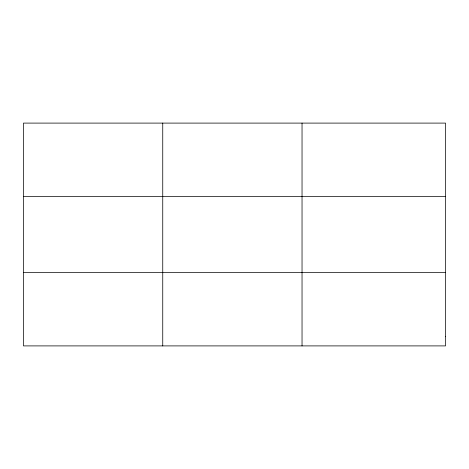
<?xml version="1.0" encoding="UTF-8"?>
<svg xmlns="http://www.w3.org/2000/svg" width="469" height="469" viewBox="0 0 469 469"><rect width="100%" height="100%" fill="white"/><g stroke="black" fill="none" stroke-linecap="round" stroke-linejoin="round"><path stroke-width="0.7" d="M162.743 123.101L162.743 345.899M302.036 123.101L302.036 345.899M23.45 196.622L445.55 196.622M23.45 272.378L445.55 272.378M445.55 336.707L445.55 345.899L23.45 345.899L23.45 123.101L445.55 123.101L445.55 336.707"/></g></svg>
